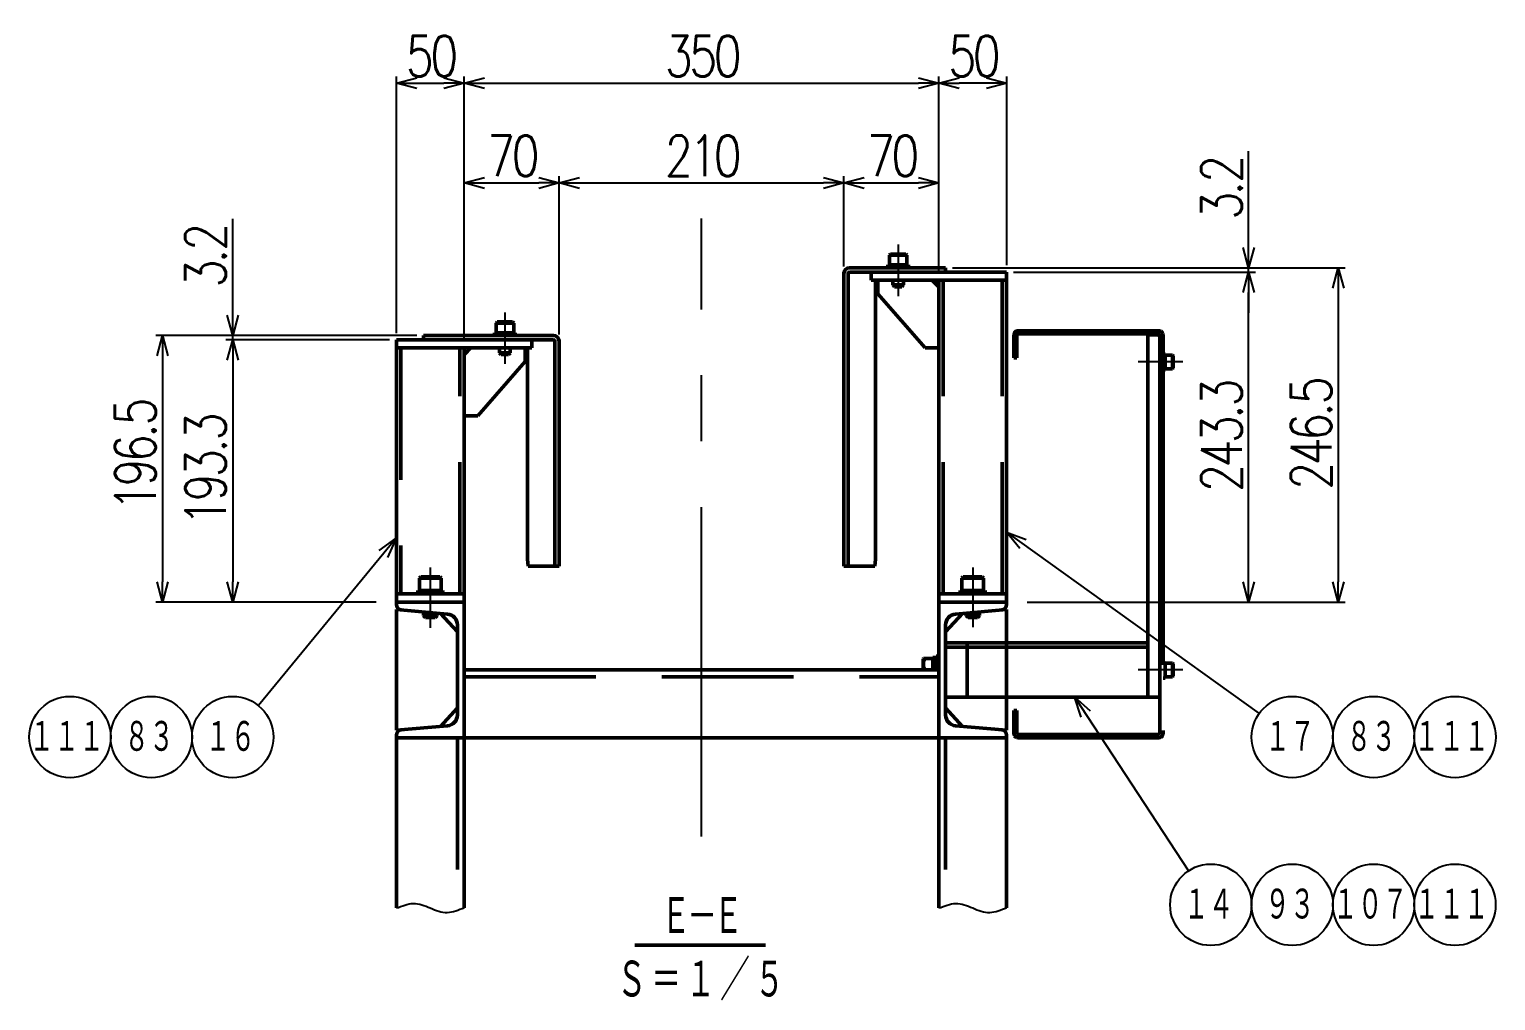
# Model space of a CAD drawing. Header units: millimetres. Extents: x -993 to 13147, y -7260 to 4342.
# Drawn here: x 12066 to 13147, y -6149 to -5433 of the extents above; entities that cross this region are included whole.
import ezdxf

# ---------------------------------------------------------------- set-up
doc = ezdxf.new("R2010")
doc.units = ezdxf.units.MM
doc.header["$LTSCALE"] = 7.649257
for name, pattern in [('CENTER', [50.8, 31.75, -6.35, 6.35, -6.35]), ('DASHED', [19.05, 12.7, -6.35]), ('PHANTOM', [63.5, 31.75, -6.35, 6.35, -6.35, 6.35, -6.35])]:
    doc.linetypes.add(name, pattern=pattern)
doc.layers.add('NoLayerName_001', color=7, linetype='Continuous')
doc.layers.add('NoLayerName_002', color=7, linetype='Continuous')
doc.styles.get("Standard").update_dxf_attribs({"font": 'txt', "bigfont": 'extfont2'})
doc.dimstyles.get("Standard").update_dxf_attribs({"dimtxt": 2.5, "dimasz": 2.5, "dimexe": 1.25, "dimexo": 0.625, "dimtad": 1, "dimzin": 0, "dimdsep": 46, "dimtxsty": 'Standard', "dimcen": 2.5, "dimadec": 0, "dimazin": 0, "dimtfac": 0.75, "dimtmove": 0, "dimatfit": 3, "dimfxl": 1, "dimarcsym": 0})

# ---------------------------------------------------------------- blocks, each defined once
blk = doc.blocks.new('_OPEN30')
at = {"color": 0, "linetype": 'ByBlock', "lineweight": -2}
for p, q in [((-1, 0.267949), (0, 0)), ((0, 0), (-1, -0.267949)), ((0, 0), (-1, 0))]:
    blk.add_line(p, q, dxfattribs=at)
blk = doc.blocks.new('*D1594')
at = {"layer": 'Defpoints', "color": 0}
for p in [(12736.5, -5472.3), (12736.5, -5526.8), (12386.5, -5667.5)]:
    blk.add_point(p, dxfattribs=at)
at = {"layer": 'NoLayerName_001', "color": 0, "linetype": 'Continuous', "lineweight": 25}
for p, q in [((12386.5, -5662.5), (12386.5, -5467.3)), ((12401.5, -5472.3), (12721.5, -5472.3))]:
    blk.add_line(p, q, dxfattribs=at)
at = {"layer": 'NoLayerName_001', "color": 0, "lineweight": 25, "xscale": 15, "yscale": 15, "zscale": 15, "rotation": 180}
blk.add_blockref('_OPEN30', (12386.5, -5472.3), dxfattribs=at)
at = {"layer": 'NoLayerName_001', "color": 0, "lineweight": 25, "xscale": 15, "yscale": 15, "zscale": 15}
blk.add_blockref('_OPEN30', (12736.5, -5472.3), dxfattribs=at)
at = {"layer": 'NoLayerName_001', "color": 2, "lineweight": 50, "insert": (12561.5, -5452.3), "char_height": 30, "attachment_point": 5}
blk.add_mtext('\\W0.8000;\\T0.8750;350', dxfattribs=at)
blk = doc.blocks.new('*D1595')
at = {"layer": 'Defpoints', "color": 0}
for p in [(12666.5, -5545.8), (12666.5, -5612.5), (12456.5, -5662.5)]:
    blk.add_point(p, dxfattribs=at)
at = {"layer": 'NoLayerName_001', "color": 0, "linetype": 'Continuous', "lineweight": 25}
for p, q in [((12456.5, -5657.5), (12456.5, -5540.8)), ((12471.5, -5545.8), (12651.5, -5545.8)), ((12666.5, -5607.5), (12666.5, -5540.8))]:
    blk.add_line(p, q, dxfattribs=at)
at = {"layer": 'NoLayerName_001', "color": 0, "lineweight": 25, "xscale": 15, "yscale": 15, "zscale": 15, "rotation": 180}
blk.add_blockref('_OPEN30', (12456.5, -5545.8), dxfattribs=at)
at = {"layer": 'NoLayerName_001', "color": 0, "lineweight": 25, "xscale": 15, "yscale": 15, "zscale": 15}
blk.add_blockref('_OPEN30', (12666.5, -5545.8), dxfattribs=at)
at = {"layer": 'NoLayerName_001', "color": 2, "lineweight": 50, "insert": (12561.5, -5525.8), "char_height": 30, "attachment_point": 5}
blk.add_mtext('\\W0.8000;\\T0.8750;210', dxfattribs=at)
blk = doc.blocks.new('*D1596')
at = {"layer": 'Defpoints', "color": 0}
for p in [(12741.5, -5608.3), (12786.5, -5611.5), (12964.9, -5608.3)]:
    blk.add_point(p, dxfattribs=at)
at = {"layer": 'NoLayerName_001', "color": 0, "linetype": 'Continuous', "lineweight": 25}
for p, q in [((12964.9, -5608.3), (12964.9, -5522.3)), ((12964.9, -5593.3), (12964.9, -5578.3)), ((12746.5, -5608.3), (12969.9, -5608.3)), ((12791.5, -5611.5), (12969.9, -5611.5)), ((12964.9, -5611.5), (12964.9, -5608.3)), ((12964.9, -5626.5), (12964.9, -5641.5))]:
    blk.add_line(p, q, dxfattribs=at)
at = {"layer": 'NoLayerName_001', "color": 0, "lineweight": 25, "xscale": 15, "yscale": 15, "zscale": 15}
for p, rotation in [((12964.9, -5608.3), 270), ((12964.9, -5611.5), 90)]:
    blk.add_blockref('_OPEN30', p, dxfattribs=dict(at, rotation=rotation))
at = {"layer": 'NoLayerName_001', "color": 2, "lineweight": 50, "insert": (12944.9, -5550.3), "char_height": 30, "attachment_point": 5, "rotation": 90}
blk.add_mtext('\\W0.8000;\\T0.8750;3.2', dxfattribs=at)
blk = doc.blocks.new('*D1597')
at = {"layer": 'Defpoints', "color": 0}
for p in [(12951.5, -5608.3), (12796.5, -5854.8), (13031, -5854.8)]:
    blk.add_point(p, dxfattribs=at)
at = {"layer": 'NoLayerName_001', "color": 0, "linetype": 'Continuous', "lineweight": 25}
for p, q in [((12956.5, -5608.3), (13036, -5608.3)), ((13031, -5623.3), (13031, -5839.8)), ((12801.5, -5854.8), (13036, -5854.8))]:
    blk.add_line(p, q, dxfattribs=at)
at = {"layer": 'NoLayerName_001', "color": 0, "lineweight": 25, "xscale": 15, "yscale": 15, "zscale": 15}
for p, rotation in [((13031, -5608.3), 90), ((13031, -5854.8), 270)]:
    blk.add_blockref('_OPEN30', p, dxfattribs=dict(at, rotation=rotation))
at = {"layer": 'NoLayerName_001', "color": 2, "lineweight": 50, "insert": (13011, -5731.5), "char_height": 30, "attachment_point": 5, "rotation": 90}
blk.add_mtext('\\W0.8000;\\T0.8750;246.5', dxfattribs=at)
blk = doc.blocks.new('*D1598')
at = {"layer": 'Defpoints', "color": 0}
for p in [(12386.5, -5472.3), (12336.5, -5661.5), (12386.5, -5667.5)]:
    blk.add_point(p, dxfattribs=at)
at = {"layer": 'NoLayerName_001', "color": 0, "linetype": 'Continuous', "lineweight": 25}
for p, q in [((12336.5, -5656.5), (12336.5, -5467.3)), ((12386.5, -5662.5), (12386.5, -5467.3)), ((12351.5, -5472.3), (12371.5, -5472.3))]:
    blk.add_line(p, q, dxfattribs=at)
at = {"layer": 'NoLayerName_001', "color": 0, "lineweight": 25, "xscale": 15, "yscale": 15, "zscale": 15, "rotation": 180}
blk.add_blockref('_OPEN30', (12336.5, -5472.3), dxfattribs=at)
at = {"layer": 'NoLayerName_001', "color": 0, "lineweight": 25, "xscale": 15, "yscale": 15, "zscale": 15}
blk.add_blockref('_OPEN30', (12386.5, -5472.3), dxfattribs=at)
at = {"layer": 'NoLayerName_001', "color": 2, "lineweight": 50, "insert": (12361.5, -5452.3), "char_height": 30, "attachment_point": 5}
blk.add_mtext('\\W0.8000;\\T0.8750;50', dxfattribs=at)
blk = doc.blocks.new('*D1599')
at = {"layer": 'Defpoints', "color": 0}
for p in [(12456.5, -5545.8), (12456.5, -5662.5), (12386.5, -5667.5)]:
    blk.add_point(p, dxfattribs=at)
at = {"layer": 'NoLayerName_001', "color": 0, "linetype": 'Continuous', "lineweight": 25}
for p, q in [((12386.5, -5662.5), (12386.5, -5540.8)), ((12401.5, -5545.8), (12441.5, -5545.8)), ((12456.5, -5657.5), (12456.5, -5540.8))]:
    blk.add_line(p, q, dxfattribs=at)
at = {"layer": 'NoLayerName_001', "color": 0, "lineweight": 25, "xscale": 15, "yscale": 15, "zscale": 15, "rotation": 180}
blk.add_blockref('_OPEN30', (12386.5, -5545.8), dxfattribs=at)
at = {"layer": 'NoLayerName_001', "color": 0, "lineweight": 25, "xscale": 15, "yscale": 15, "zscale": 15}
blk.add_blockref('_OPEN30', (12456.5, -5545.8), dxfattribs=at)
at = {"layer": 'NoLayerName_001', "color": 2, "lineweight": 50, "insert": (12421.5, -5525.8), "char_height": 30, "attachment_point": 5}
blk.add_mtext('\\W0.8000;\\T0.8750;70', dxfattribs=at)
blk = doc.blocks.new('*D1600')
at = {"layer": 'Defpoints', "color": 0}
for p in [(12736.5, -5545.8), (12666.5, -5612.5), (12736.5, -5612.5)]:
    blk.add_point(p, dxfattribs=at)
at = {"layer": 'NoLayerName_001', "color": 0, "linetype": 'Continuous', "lineweight": 25}
for p, q in [((12666.5, -5607.5), (12666.5, -5540.8)), ((12681.5, -5545.8), (12721.5, -5545.8))]:
    blk.add_line(p, q, dxfattribs=at)
at = {"layer": 'NoLayerName_001', "color": 0, "lineweight": 25, "xscale": 15, "yscale": 15, "zscale": 15, "rotation": 180}
blk.add_blockref('_OPEN30', (12666.5, -5545.8), dxfattribs=at)
at = {"layer": 'NoLayerName_001', "color": 0, "lineweight": 25, "xscale": 15, "yscale": 15, "zscale": 15}
blk.add_blockref('_OPEN30', (12736.5, -5545.8), dxfattribs=at)
at = {"layer": 'NoLayerName_001', "color": 2, "lineweight": 50, "insert": (12701.5, -5525.8), "char_height": 30, "attachment_point": 5}
blk.add_mtext('\\W0.8000;\\T0.8750;70', dxfattribs=at)
blk = doc.blocks.new('*D1601')
at = {"layer": 'Defpoints', "color": 0}
for p in [(12736.5, -5472.3), (12786.5, -5611.5), (12736.5, -5617.5)]:
    blk.add_point(p, dxfattribs=at)
at = {"layer": 'NoLayerName_001', "color": 0, "linetype": 'Continuous', "lineweight": 25}
for p, q in [((12736.5, -5612.5), (12736.5, -5467.3)), ((12786.5, -5606.5), (12786.5, -5467.3)), ((12771.5, -5472.3), (12751.5, -5472.3))]:
    blk.add_line(p, q, dxfattribs=at)
at = {"layer": 'NoLayerName_001', "color": 0, "lineweight": 25, "xscale": 15, "yscale": 15, "zscale": 15, "rotation": 180}
blk.add_blockref('_OPEN30', (12736.5, -5472.3), dxfattribs=at)
at = {"layer": 'NoLayerName_001', "color": 0, "lineweight": 25, "xscale": 15, "yscale": 15, "zscale": 15}
blk.add_blockref('_OPEN30', (12786.5, -5472.3), dxfattribs=at)
at = {"layer": 'NoLayerName_001', "color": 2, "lineweight": 50, "insert": (12761.5, -5452.3), "char_height": 30, "attachment_point": 5}
blk.add_mtext('\\W0.8000;\\T0.8750;50', dxfattribs=at)
blk = doc.blocks.new('*D1602')
at = {"layer": 'Defpoints', "color": 0}
for p in [(12786.5, -5611.5), (12964.9, -5611.5), (12796.5, -5854.8)]:
    blk.add_point(p, dxfattribs=at)
at = {"layer": 'NoLayerName_001', "color": 0, "linetype": 'Continuous', "lineweight": 25}
for p, q in [((12791.5, -5611.5), (12969.9, -5611.5)), ((12964.9, -5839.8), (12964.9, -5626.5)), ((12801.5, -5854.8), (12969.9, -5854.8))]:
    blk.add_line(p, q, dxfattribs=at)
at = {"layer": 'NoLayerName_001', "color": 0, "lineweight": 25, "xscale": 15, "yscale": 15, "zscale": 15}
for p, rotation in [((12964.9, -5611.5), 90), ((12964.9, -5854.8), 270)]:
    blk.add_blockref('_OPEN30', p, dxfattribs=dict(at, rotation=rotation))
at = {"layer": 'NoLayerName_001', "color": 2, "lineweight": 50, "insert": (12944.9, -5733.1), "char_height": 30, "attachment_point": 5, "rotation": 90}
blk.add_mtext('\\W0.8000;\\T0.8750;243.3', dxfattribs=at)
blk = doc.blocks.new('*D1603')
at = {"layer": 'Defpoints', "color": 0}
for p in [(12238, -5661.5), (12215.8, -5854.8), (12326.5, -5854.8)]:
    blk.add_point(p, dxfattribs=at)
at = {"layer": 'NoLayerName_001', "color": 0, "linetype": 'Continuous', "lineweight": 25}
for p, q in [((12215.8, -5676.5), (12215.8, -5839.8)), ((12321.5, -5854.8), (12210.8, -5854.8))]:
    blk.add_line(p, q, dxfattribs=at)
at = {"layer": 'NoLayerName_001', "color": 0, "lineweight": 25, "xscale": 15, "yscale": 15, "zscale": 15}
for p, rotation in [((12215.8, -5661.5), 90), ((12215.8, -5854.8), 270)]:
    blk.add_blockref('_OPEN30', p, dxfattribs=dict(at, rotation=rotation))
at = {"layer": 'NoLayerName_001', "color": 2, "lineweight": 50, "insert": (12195.8, -5758.1), "char_height": 30, "attachment_point": 5, "rotation": 90}
blk.add_mtext('\\W0.8000;\\T0.8750;193.3', dxfattribs=at)
blk = doc.blocks.new('*D1604')
at = {"layer": 'Defpoints', "color": 0}
for p in [(12215.8, -5658.3), (12336.5, -5661.5), (12356.5, -5658.3)]:
    blk.add_point(p, dxfattribs=at)
at = {"layer": 'NoLayerName_001', "color": 0, "linetype": 'Continuous', "lineweight": 25}
for p, q in [((12215.8, -5658.3), (12215.8, -5572.3)), ((12215.8, -5643.3), (12215.8, -5628.3)), ((12351.5, -5658.3), (12210.8, -5658.3)), ((12331.5, -5661.5), (12210.8, -5661.5)), ((12215.8, -5661.5), (12215.8, -5658.3)), ((12215.8, -5676.5), (12215.8, -5691.5))]:
    blk.add_line(p, q, dxfattribs=at)
at = {"layer": 'NoLayerName_001', "color": 0, "lineweight": 25, "xscale": 15, "yscale": 15, "zscale": 15}
for p, rotation in [((12215.8, -5658.3), 270), ((12215.8, -5661.5), 90)]:
    blk.add_blockref('_OPEN30', p, dxfattribs=dict(at, rotation=rotation))
at = {"layer": 'NoLayerName_001', "color": 2, "lineweight": 50, "insert": (12195.8, -5600.3), "char_height": 30, "attachment_point": 5, "rotation": 90}
blk.add_mtext('\\W0.8000;\\T0.8750;3.2', dxfattribs=at)
blk = doc.blocks.new('*D1605')
at = {"layer": 'Defpoints', "color": 0}
for p in [(12238, -5658.3), (12164, -5854.8), (12326.5, -5854.8)]:
    blk.add_point(p, dxfattribs=at)
at = {"layer": 'NoLayerName_001', "color": 0, "linetype": 'Continuous', "lineweight": 25}
for p, q in [((12233, -5658.3), (12159, -5658.3)), ((12164, -5673.3), (12164, -5839.8)), ((12321.5, -5854.8), (12159, -5854.8))]:
    blk.add_line(p, q, dxfattribs=at)
at = {"layer": 'NoLayerName_001', "color": 0, "lineweight": 25, "xscale": 15, "yscale": 15, "zscale": 15}
for p, rotation in [((12164, -5658.3), 90), ((12164, -5854.8), 270)]:
    blk.add_blockref('_OPEN30', p, dxfattribs=dict(at, rotation=rotation))
at = {"layer": 'NoLayerName_001', "color": 2, "lineweight": 50, "insert": (12144, -5747.1), "char_height": 30, "attachment_point": 5, "rotation": 90}
blk.add_mtext('\\W0.8000;\\T0.8750;196.5', dxfattribs=at)
blk = doc.blocks.new('JZB_1131')
at = {"layer": 'NoLayerName_001', "color": 7, "linetype": 'Continuous', "lineweight": 50}
for p, q in [((0, 166.8), (0, 170)), ((0, 170), (95.8, 170)), ((95.8, 166.8), (0, 166.8)), ((66, 166.8), (66.1, 166.8)), ((96.8, 0), (96.8, 166)), ((96.8, 0), (96.8, 165.8)), ((100, 166.8), (99.9, 166.8)), ((100, 166.3), (100, 166.8)), ((100, 165.8), (100, 0)), ((76.8, 5), (76.8, 160.8)), ((76.8, 5), (77.3, 0)), ((100, 0), (77.3, 0))]:
    blk.add_line(p, q, dxfattribs=at)
for radius in [4.2, 1]:
    blk.add_arc((95.8, 165.8), radius, 0, 90, dxfattribs=at)
blk = doc.blocks.new('JZB_1132')
at = {"layer": 'NoLayerName_001', "color": 7, "linetype": 'Continuous', "lineweight": 50}
for p, q in [((1.5, 0), (1.5, 12.2)), ((0, 0), (1.5, 0))]:
    blk.add_line(p, q, dxfattribs=at)
for centre, start_param, end_param in [((-0.8, 6.1), 1.447534, 1.507771), ((2.3, 6.1), 1.633822, 1.75475)]:
    blk.add_ellipse(centre, major_axis=(12.5, 0), ratio=0.487733, start_param=start_param, end_param=end_param, dxfattribs=at)
blk = doc.blocks.new('JZB_1133')
at = {"layer": 'NoLayerName_001', "color": 7, "linetype": 'Continuous', "lineweight": 50}
for p, q in [((5.4, 10), (0, 10)), ((0, 0), (5.4, 0)), ((5.4, 0), (5.4, 10)), ((6, 9.4), (5.4, 10)), ((5.4, 0), (6, 0.6)), ((6, 0.6), (6, 9.4))]:
    blk.add_line(p, q, dxfattribs=at)
blk = doc.blocks.new('JZB_1134')
at = {"layer": 'NoLayerName_001', "color": 7, "linetype": 'Continuous', "lineweight": 50}
for p, q in [((0, 243.3), (0, 237.3)), ((55, 243.3), (100, 243.3)), ((100, 0), (100, 243.3)), ((0, 237.3), (100, 237.3)), ((5, 237.3), (5, 227.3)), ((5, 227.3), (40, 187.3)), ((50, 232.3), (45, 237.3)), ((50, 0), (50, 237.3)), ((40, 187.3), (50, 187.3)), ((50, 6), (100, 6))]:
    blk.add_line(p, q, dxfattribs=at)
at = {"layer": 'NoLayerName_001', "color": 3, "linetype": 'DASHED', "lineweight": 50}
for p, q in [((53.2, 6), (53.2, 237.3)), ((96.8, 6), (96.8, 237.3))]:
    blk.add_line(p, q, dxfattribs=at)
blk = doc.blocks.new('JZB_1135')
at = {"layer": 'NoLayerName_001', "color": 7, "linetype": 'Continuous', "lineweight": 50}
for p, q in [((0, 2.5), (0, 0)), ((18.4, 2.5), (0, 2.5))]:
    blk.add_line(p, q, dxfattribs=at)
for centre, start_param, end_param in [((9.2, -1.3), 4.782047, 4.915929), ((9.2, 3.8), 4.576098, 4.642731)]:
    blk.add_ellipse(centre, major_axis=(0, 18.9), ratio=0.487733, start_param=start_param, end_param=end_param, dxfattribs=at)
blk = doc.blocks.new('JZB_1136')
at = {"layer": 'NoLayerName_001', "color": 7, "linetype": 'Continuous', "lineweight": 50}
for p, q in [((1, 30), (0, 29)), ((0, 29), (0, 20)), ((16, 29), (0, 29)), ((15, 30), (1, 30)), ((16, 29), (15, 30)), ((16, 20), (16, 29)), ((3, 3.3), (3, 1.5)), ((3, 1.5), (4.5, 0)), ((13, 1.5), (3, 1.5)), ((11.5, 0), (13, 1.5)), ((13, 1.5), (13, 4.2)), ((4.5, 0), (11.5, 0))]:
    blk.add_line(p, q, dxfattribs=at)
blk = doc.blocks.new('JZB_1137')
at = {"layer": 'NoLayerName_001', "color": 7, "linetype": 'Continuous', "lineweight": 50}
for p, q in [((0, 216.3), (0, 216.8)), ((0, 216.8), (0.1, 216.8)), ((4.2, 220), (75, 220)), ((75, 216.8), (4.2, 216.8)), ((75, 220), (75, 216.8)), ((0, 0), (0, 215.8)), ((3.2, 0), (3.2, 216)), ((3.2, 215.8), (3.2, 0)), ((23.2, 5), (23.2, 210.8)), ((22.7, 0), (23.2, 5)), ((22.7, 0), (0, 0))]:
    blk.add_line(p, q, dxfattribs=at)
for radius in [4.2, 1]:
    blk.add_arc((4.2, 215.8), radius, 90, 180, dxfattribs=at)
blk = doc.blocks.new('JZB_1138')
at = {"layer": 'NoLayerName_001', "color": 7, "linetype": 'Continuous', "lineweight": 50}
for p, q in [((0, 2), (0, 0)), ((15.4, 2), (0, 2))]:
    blk.add_line(p, q, dxfattribs=at)
for centre, start_param, end_param in [((7.7, -1.1), 4.778966, 4.906824), ((7.7, 3.1), 4.582151, 4.645812)]:
    blk.add_ellipse(centre, major_axis=(0, 15.8), ratio=0.487733, start_param=start_param, end_param=end_param, dxfattribs=at)
blk = doc.blocks.new('JZB_1139')
at = {"layer": 'NoLayerName_001', "color": 7, "linetype": 'Continuous', "lineweight": 50}
for p, q in [((0.8, 24), (0, 23.2)), ((13, 23.2), (0, 23.2)), ((0, 23.2), (0, 16)), ((12.2, 24), (0.8, 24)), ((13, 23.2), (12.2, 24)), ((13, 16), (13, 23.2)), ((2.5, 4.8), (2.5, 1.25)), ((10.5, 1.25), (2.5, 1.25)), ((2.5, 1.25), (3.75, 0)), ((9.25, 0), (10.5, 1.25)), ((10.5, 1.25), (10.5, 4.8)), ((3.75, 0), (9.25, 0))]:
    blk.add_line(p, q, dxfattribs=at)
blk = doc.blocks.new('JZB_1140')
at = {"layer": 'NoLayerName_001', "color": 7, "linetype": 'Continuous', "lineweight": 50}
for p, q in [((1.5, 0), (1.5, 12.2)), ((0, 0), (1.5, 0))]:
    blk.add_line(p, q, dxfattribs=at)
for centre, start_param, end_param in [((-0.8, 6.1), 1.447534, 1.507771), ((2.3, 6.1), 1.633822, 1.75475)]:
    blk.add_ellipse(centre, major_axis=(12.5, 0), ratio=0.487733, start_param=start_param, end_param=end_param, dxfattribs=at)
blk = doc.blocks.new('JZB_1141')
at = {"layer": 'NoLayerName_001', "color": 7, "linetype": 'Continuous', "lineweight": 50}
for p, q in [((5.4, 10), (0, 10)), ((0, 0), (5.4, 0)), ((5.4, 0), (5.4, 10)), ((6, 9.4), (5.4, 10)), ((5.4, 0), (6, 0.6)), ((6, 0.6), (6, 9.4))]:
    blk.add_line(p, q, dxfattribs=at)
blk = doc.blocks.new('JZB_1142')
at = {"layer": 'NoLayerName_001', "color": 7, "linetype": 'Continuous', "lineweight": 50}
for p, q in [((0, 10), (0, 0)), ((2, 10), (0, 10))]:
    blk.add_line(p, q, dxfattribs=at)
blk = doc.blocks.new('JZB_1143')
at = {"layer": 'NoLayerName_001', "color": 7, "linetype": 'Continuous', "lineweight": 50}
for p, q in [((0, 9.2), (0, 8.5)), ((2.5, 9.2), (0, 9.2)), ((0, 7.3), (0, 0))]:
    blk.add_line(p, q, dxfattribs=at)
blk = doc.blocks.new('JZB_1144')
at = {"layer": 'NoLayerName_001', "color": 7, "linetype": 'Continuous', "lineweight": 50}
for p, q in [((0.1, 8.5), (0, 8.2)), ((0, 0), (0, 8.2)), ((7, 8.5), (0.1, 8.5)), ((7, 8.5), (7, 7.3))]:
    blk.add_line(p, q, dxfattribs=at)
at = {"layer": 'NoLayerName_001', "color": 7, "linetype": 'Continuous', "lineweight": 50, "start_tangent": (-0.250937, 0.968004), "end_tangent": (0.187856, 0.982197)}
blk.add_spline([(0.9, 0), (0.3, 2.2), (0.1, 4.6), (0.9, 8.5)], degree=3, dxfattribs=at)
blk = doc.blocks.new('JZB_1145')
at = {"layer": 'NoLayerName_002', "color": 3, "linetype": 'PHANTOM', "lineweight": 50}
for p, q in [((0, 280), (0, 296.7)), ((2.3, 296.7), (2.3, 280)), ((3.3, 300), (106.7, 300)), ((106.7, 297.7), (3.3, 297.7)), ((107.7, 3.3), (107.7, 296.7)), ((110, 296.7), (110, 3.3)), ((2.3, 280), (0, 280)), ((0, 20), (2.3, 20)), ((0, 3.3), (0, 20)), ((2.3, 20), (2.3, 3.3)), ((3.3, 2.3), (106.7, 2.3)), ((106.7, 0), (3.3, 0))]:
    blk.add_line(p, q, dxfattribs=at)
for centre, radius, start, end in [((3.3, 296.7), 3.3, 90, 180), ((3.3, 296.7), 1, 90, 180), ((106.7, 296.7), 3.3, 0, 90), ((106.7, 296.7), 1, 0, 90), ((3.3, 3.3), 3.3, 180, 270), ((3.3, 3.3), 1, 180, 270), ((106.7, 3.3), 1, 270, 0), ((106.7, 3.3), 3.3, 270, 0)]:
    blk.add_arc(centre, radius, start, end, dxfattribs=at)
blk = doc.blocks.new('JZB_1146')
at = {"layer": 'NoLayerName_001', "color": 7, "linetype": 'Continuous', "lineweight": 50}
for p, q in [((0, 193.3), (0, 0)), ((20, 193.3), (0, 193.3)), ((100, 187.3), (0, 187.3)), ((55, 187.3), (50, 182.3)), ((50, 0), (50, 187.3)), ((95, 177.3), (95, 187.3)), ((100, 187.3), (100, 193.3)), ((95, 177.3), (60, 137.3)), ((60, 137.3), (50, 137.3)), ((50, 6), (0, 6))]:
    blk.add_line(p, q, dxfattribs=at)
at = {"layer": 'NoLayerName_001', "color": 3, "linetype": 'DASHED', "lineweight": 50}
for p, q in [((3.2, 187.3), (3.2, 6)), ((46.8, 6), (46.8, 187.3))]:
    blk.add_line(p, q, dxfattribs=at)
blk = doc.blocks.new('JZB_1147')
at = {"layer": 'NoLayerName_001', "color": 7, "linetype": 'Continuous', "lineweight": 50}
for p, q in [((0, 2.5), (0, 0)), ((18.4, 2.5), (0, 2.5))]:
    blk.add_line(p, q, dxfattribs=at)
for centre, start_param, end_param in [((9.2, -1.3), 4.782047, 4.915929), ((9.2, 3.8), 4.576098, 4.642731)]:
    blk.add_ellipse(centre, major_axis=(0, 18.9), ratio=0.487733, start_param=start_param, end_param=end_param, dxfattribs=at)
blk = doc.blocks.new('JZB_1148')
at = {"layer": 'NoLayerName_001', "color": 7, "linetype": 'Continuous', "lineweight": 50}
for p, q in [((1, 30), (0, 29)), ((0, 29), (0, 20)), ((16, 29), (0, 29)), ((15, 30), (1, 30)), ((16, 29), (15, 30)), ((16, 20), (16, 29)), ((3, 4.2), (3, 1.5)), ((3, 1.5), (4.5, 0)), ((13, 1.5), (3, 1.5)), ((11.5, 0), (13, 1.5)), ((13, 1.5), (13, 3.3)), ((4.5, 0), (11.5, 0))]:
    blk.add_line(p, q, dxfattribs=at)
blk = doc.blocks.new('JZB_1149')
at = {"layer": 'NoLayerName_001', "color": 7, "linetype": 'Continuous', "lineweight": 50}
for p, q in [((0, 2), (0, 0)), ((15.4, 2), (0, 2))]:
    blk.add_line(p, q, dxfattribs=at)
for centre, start_param, end_param in [((7.7, -1.1), 4.778966, 4.906824), ((7.7, 3.1), 4.582151, 4.645812)]:
    blk.add_ellipse(centre, major_axis=(0, 15.8), ratio=0.487733, start_param=start_param, end_param=end_param, dxfattribs=at)
blk = doc.blocks.new('JZB_1150')
at = {"layer": 'NoLayerName_001', "color": 7, "linetype": 'Continuous', "lineweight": 50}
for p, q in [((0.8, 24), (0, 23.2)), ((13, 23.2), (0, 23.2)), ((0, 23.2), (0, 16)), ((12.2, 24), (0.8, 24)), ((13, 23.2), (12.2, 24)), ((13, 16), (13, 23.2)), ((2.5, 4.8), (2.5, 1.3)), ((10.5, 1.3), (2.5, 1.3)), ((2.5, 1.3), (3.7, 0)), ((3.7, 0), (9.2, 0)), ((9.2, 0), (10.5, 1.3)), ((10.5, 1.3), (10.5, 4.8))]:
    blk.add_line(p, q, dxfattribs=at)
blk = doc.blocks.new('JZB_1151')
at = {"layer": 'NoLayerName_001', "color": 7, "linetype": 'Continuous', "lineweight": 50}
for p, q in [((0, 227), (0, 228.8)), ((0, 228.8), (50, 228.8)), ((50, 228.8), (50, 128.8)), ((400, 228.8), (450, 228.8)), ((400, 228.8), (400, 3.3)), ((450, 228.8), (450, 227)), ((0, 134.4), (0, 223.3)), ((37.7, 220), (0, 223.3)), ((45, 206.9), (32.5, 220.4)), ((417.5, 220.4), (405, 206.9)), ((450, 223.3), (412.3, 220)), ((450, 134.4), (450, 223.3)), ((45, 145.6), (45, 212)), ((405, 212), (405, 145.6)), ((50, 178.8), (400, 178.8)), ((32.5, 137.2), (45, 150.8)), ((405, 150.8), (417.5, 137.2)), ((0, 134.4), (37.7, 137.7)), ((0, 128.8), (0, 130.7)), ((32.5, 137.2), (32.7, 137.4)), ((412.3, 137.7), (450, 134.4)), ((450, 130.7), (450, 3.3)), ((450, 128.8), (0, 128.8)), ((0, 128.8), (0, 3.3)), ((50, 127.3), (50, 3.3))]:
    blk.add_line(p, q, dxfattribs=at)
at = {"layer": 'NoLayerName_001', "color": 3, "linetype": 'DASHED', "lineweight": 50}
for p, q in [((50, 173.8), (400, 173.8)), ((45, 128.8), (45, 1.4)), ((405, 128.8), (405, 5.3))]:
    blk.add_line(p, q, dxfattribs=at)
at = {"layer": 'NoLayerName_001', "color": 7, "linetype": 'Continuous', "lineweight": 50}
for centre, radius, start, end in [((4, 227), 4, 180, 265), ((37, 212), 8, 0, 85), ((413, 212), 8, 95, 180), ((446, 227), 4, 275, 0), ((37, 145.6), 8, 275, 0), ((413, 145.6), 8, 180, 265), ((4, 130.7), 4, 95, 180), ((446, 130.7), 4, 0, 85)]:
    blk.add_arc(centre, radius, start, end, dxfattribs=at)
at = {"layer": 'NoLayerName_001', "color": 3, "linetype": 'Continuous', "lineweight": 25, "start_tangent": (0.965926, 0.258819), "end_tangent": (0.965926, 0.258819)}
for points in [[(0, 3.3), (12.5, 6.7), (25, 3.3), (37.5, 0), (50, 3.3)], [(400, 3.3), (412.5, 6.7), (425, 3.3), (437.5, 0), (450, 3.3)]]:
    blk.add_spline(points, degree=3, dxfattribs=at)
blk = doc.blocks.new('JZB_1152')
at = {"layer": 'NoLayerName_001', "color": 7, "linetype": 'Continuous', "lineweight": 50}
for p, q in [((149, 267), (157, 267)), ((149, 267), (149, 0)), ((158, 266), (157, 267)), ((158, 0), (158, 266)), ((45, 40), (149, 40)), ((45, 36.8), (149, 36.8)), ((45, 0), (158, 0))]:
    blk.add_line(p, q, dxfattribs=at)
at = {"layer": 'NoLayerName_001', "color": 3, "linetype": 'DASHED', "lineweight": 50}
for p, q in [((45, 40), (0, 40)), ((45, 36.8), (0, 36.8)), ((16, 0), (16, 40)), ((45, 0), (0, 0))]:
    blk.add_line(p, q, dxfattribs=at)
blk = doc.blocks.new('DIM_0036')
at = {"color": 3, "linetype": 'Continuous', "lineweight": 25}
for points in [[(270.6, 176.7), (169.1, 53.2)], [(258, 167.6), (270.6, 176.7), (264.2, 162.5)]]:
    blk.add_lwpolyline(points, dxfattribs=at)
for centre in [(30, 30), (90, 30), (150, 30)]:
    blk.add_circle(centre, 30, dxfattribs=at)
at = {"color": 2, "linetype": 'Continuous', "lineweight": 50, "width": 0.666667}
for s, p in [('１１１', (0, 17.5)), ('８３', (70, 17.5)), ('１６', (130, 17.5))]:
    blk.add_text(s, height=25, dxfattribs=at).set_placement(p)
blk = doc.blocks.new('DIM_0037')
at = {"color": 3, "linetype": 'Continuous', "lineweight": 25}
for points in [[(9.8, 169), (0, 181), (14.5, 175.6)], [(0, 181), (186.2, 47.5)]]:
    blk.add_lwpolyline(points, dxfattribs=at)
for centre in [(210.6, 30), (270.6, 30), (330.6, 30)]:
    blk.add_circle(centre, 30, dxfattribs=at)
at = {"color": 2, "linetype": 'Continuous', "lineweight": 50, "width": 0.666667}
for s, p in [('１７', (190.6, 17.5)), ('８３', (250.6, 17.5)), ('１１１', (300.6, 17.5))]:
    blk.add_text(s, height=25, dxfattribs=at).set_placement(p)
blk = doc.blocks.new('DIM_0038')
at = {"color": 3, "linetype": 'Continuous', "lineweight": 25}
for points in [[(4.9, 168.4), (0, 183.2), (11.6, 172.9)], [(0, 183.2), (84.1, 55.1)]]:
    blk.add_lwpolyline(points, dxfattribs=at)
for centre in [(100.5, 30), (160.5, 30), (220.5, 30), (280.5, 30)]:
    blk.add_circle(centre, 30, dxfattribs=at)
at = {"color": 2, "linetype": 'Continuous', "lineweight": 50, "width": 0.666667}
for s, p in [('１４', (80.5, 17.5)), ('９３', (140.5, 17.5)), ('１０７', (190.5, 17.5)), ('１１１', (250.5, 17.5))]:
    blk.add_text(s, height=25, dxfattribs=at).set_placement(p)

msp = doc.modelspace()

# ---------------------------------------------------------------- linework, layer by layer
at = {"layer": 'NoLayerName_001', "color": 4, "linetype": 'CENTER', "lineweight": 25}
for p, q in [((12561.4754, -6027.6552), (12561.4754, -5572.0615)), ((12706.4754, -5591.2959), (12706.4754, -5629.2959)), ((12416.4754, -5641.2959), (12416.4754, -5679.2959)), ((12916.2754, -5677.7959), (12883.4754, -5677.7959)), ((12361.4754, -5829.2959), (12361.4754, -5873.7959)), ((12761.4754, -5829.2959), (12761.4754, -5873.2959)), ((12916.2754, -5904.7959), (12883.4754, -5904.7959))]:
    msp.add_line(p, q, dxfattribs=at)
at = {"layer": 'NoLayerName_001', "color": 250, "linetype": 'Continuous', "lineweight": 50}
msp.add_line((12831.7754, -5955.6889), (12831.7754, -5954.7959), dxfattribs=at)

# ---------------------------------------------------------------- block references
at = {"layer": 'NoLayerName_001'}
for name, p in [('JZB_1139', (12699.9754, -5622.2959)), ('JZB_1137', (12666.4754, -5828.2959)), ('JZB_1134', (12686.4754, -5854.7959)), ('JZB_1138', (12698.7754, -5608.2959)), ('JZB_1150', (12409.9754, -5672.2959)), ('JZB_1146', (12336.4754, -5854.7959)), ('JZB_1131', (12356.4754, -5828.2959)), ('JZB_1149', (12408.7754, -5658.2959)), ('JZB_1152', (12741.4754, -5924.7959)), ('JZB_1145', (12791.7754, -5954.7959)), ('JZB_1132', (12901.7754, -5683.8959)), ('JZB_1133', (12903.2754, -5682.7959)), ('JZB_1148', (12353.4754, -5866.2959)), ('JZB_1136', (12753.4754, -5866.2959)), ('JZB_1147', (12352.2754, -5848.7959)), ('JZB_1135', (12752.2754, -5848.7959)), ('JZB_1151', (12336.4754, -6083.622)), ('JZB_1144', (12724.9754, -5904.7959)), ('JZB_1143', (12731.9754, -5904.7959)), ('JZB_1142', (12734.4754, -5904.7959)), ('JZB_1140', (12901.7754, -5910.8959)), ('JZB_1141', (12903.2754, -5909.7959))]:
    msp.add_blockref(name, p, dxfattribs=at)
at = {"layer": 'NoLayerName_001', "color": 3, "linetype": 'Continuous', "lineweight": 25}
for name, p in [('DIM_0037', (12786.4754, -5984.3558)), ('DIM_0036', (12065.8351, -5984.3558)), ('DIM_0038', (12836.53, -6107.9827))]:
    msp.add_blockref(name, p, dxfattribs=at)

# ---------------------------------------------------------------- texts
at = {"layer": 'NoLayerName_001', "color": 2, "lineweight": 50, "char_height": 30, "attachment_point": 4}
for s, insert in [('\\A1;\\W0.6667;\\T0.8750;\\L\u3000Ｅ－Ｅ\u3000\\l', (12512.3848, -6086.6583)), ('\\A1;\\W0.6667;\\T1.1545;Ｓ＝１／５', (12498.97, -6133.5386))]:
    msp.add_mtext(s, dxfattribs=dict(at, insert=insert))

# ---------------------------------------------------------------- dimensions: what is measured, and where the dimension line sits
at = {"layer": 'NoLayerName_001', "color": 3, "linetype": 'Continuous', "lineweight": 50}
for base, p1, p2, override, picture, middle in [((12386.4754, -5472.272), (12336.4754, -5661.4959), (12386.4754, -5667.4959), {"dimtxt": 30, "dimasz": 15, "dimexe": 5, "dimexo": 5, "dimgap": 5, "dimdec": 3, "dimzin": 8, "dimblk": 'OPEN30', "dimclrd": 0, "dimclre": 0, "dimclrt": 2, "dimtp": 0, "dimtm": 0, "dimlwd": 25, "dimlwe": 25}, '*D1598', (12361.4754, -5472.272)), ((12736.4754, -5472.272), (12386.4754, -5667.4959), (12736.4754, -5526.792), {"dimtxt": 30, "dimasz": 15, "dimexe": 5, "dimexo": 5, "dimgap": 5, "dimdec": 3, "dimzin": 8, "dimblk": 'OPEN30', "dimse2": 1, "dimclrd": 0, "dimclre": 0, "dimclrt": 2, "dimtp": 0, "dimtm": 0, "dimlwd": 25, "dimlwe": 25}, '*D1594', (12561.4754, -5472.272)), ((12456.4754, -5545.7681), (12386.4754, -5667.4959), (12456.4754, -5662.4959), {"dimtxt": 30, "dimasz": 15, "dimexe": 5, "dimexo": 5, "dimgap": 5, "dimdec": 3, "dimzin": 8, "dimblk": 'OPEN30', "dimclrd": 0, "dimclre": 0, "dimclrt": 2, "dimtp": 0, "dimtm": 0, "dimlwd": 25, "dimlwe": 25}, '*D1599', (12421.4754, -5545.7681)), ((12666.4754, -5545.7681), (12456.4754, -5662.4959), (12666.4754, -5612.4959), {"dimtxt": 30, "dimasz": 15, "dimexe": 5, "dimexo": 5, "dimgap": 5, "dimdec": 3, "dimzin": 8, "dimblk": 'OPEN30', "dimclrd": 0, "dimclre": 0, "dimclrt": 2, "dimtp": 0, "dimtm": 0, "dimlwd": 25, "dimlwe": 25}, '*D1595', (12561.4754, -5545.7681)), ((12736.4754, -5545.7681), (12666.4754, -5612.4959), (12736.4754, -5612.4959), {"dimtxt": 30, "dimasz": 15, "dimexe": 5, "dimexo": 5, "dimgap": 5, "dimdec": 3, "dimzin": 8, "dimblk": 'OPEN30', "dimse2": 1, "dimclrd": 0, "dimclre": 0, "dimclrt": 2, "dimtp": 0, "dimtm": 0, "dimlwd": 25, "dimlwe": 25}, '*D1600', (12701.4754, -5545.7681))]:
    dim = msp.add_linear_dim(base=base, p1=p1, p2=p2, text='\\W0.8000;\\T0.8750;<>', dimstyle='Standard', override=override, dxfattribs=at)
    dim.commit()
    dim.dimension.update_dxf_attribs({"geometry": picture, "text_midpoint": middle, "dimtype": 160})
for base, p1, p2, angle, override, picture, middle in [((12736.4754, -5472.272), (12786.4754, -5611.4959), (12736.4754, -5617.4959), 180, {"dimtxt": 30, "dimasz": 15, "dimexe": 5, "dimexo": 5, "dimgap": 5, "dimdec": 3, "dimzin": 8, "dimblk": 'OPEN30', "dimclrd": 0, "dimclre": 0, "dimclrt": 2, "dimtp": 0, "dimtm": 0, "dimlwd": 25, "dimlwe": 25}, '*D1601', (12761.4754, -5472.272)), ((12964.9114, -5608.2959), (12786.4754, -5611.4959), (12741.4754, -5608.2959), 90, {"dimtxt": 30, "dimasz": 15, "dimexe": 5, "dimexo": 5, "dimgap": 5, "dimdec": 3, "dimzin": 8, "dimblk": 'OPEN30', "dimclrd": 0, "dimclre": 0, "dimclrt": 2, "dimtp": 0, "dimtm": 0, "dimlwd": 25, "dimlwe": 25}, '*D1596', (12964.9114, -5550.2959)), ((12215.8351, -5658.2959), (12336.4754, -5661.4959), (12356.4754, -5658.2959), 90, {"dimtxt": 30, "dimasz": 15, "dimexe": 5, "dimexo": 5, "dimgap": 5, "dimdec": 3, "dimzin": 8, "dimblk": 'OPEN30', "dimclrd": 0, "dimclre": 0, "dimclrt": 2, "dimtp": 0, "dimtm": 0, "dimlwd": 25, "dimlwe": 25}, '*D1604', (12215.8351, -5600.2959)), ((12964.9114, -5611.4959), (12796.4754, -5854.7959), (12786.4754, -5611.4959), 90, {"dimtxt": 30, "dimasz": 15, "dimexe": 5, "dimexo": 5, "dimgap": 5, "dimdec": 3, "dimzin": 8, "dimblk": 'OPEN30', "dimclrd": 0, "dimclre": 0, "dimclrt": 2, "dimtp": 0, "dimtm": 0, "dimlwd": 25, "dimlwe": 25}, '*D1602', (12964.9114, -5733.1459)), ((13030.9579, -5854.7959), (12951.5331, -5608.2959), (12796.4754, -5854.7959), 270, {"dimtxt": 30, "dimasz": 15, "dimexe": 5, "dimexo": 5, "dimgap": 5, "dimdec": 3, "dimzin": 8, "dimblk": 'OPEN30', "dimclrd": 0, "dimclre": 0, "dimclrt": 2, "dimtp": 0, "dimtm": 0, "dimlwd": 25, "dimlwe": 25}, '*D1597', (13030.9579, -5731.5459)), ((12163.9895, -5854.7959), (12238.0389, -5658.2959), (12326.4754, -5854.7959), 270, {"dimtxt": 30, "dimasz": 15, "dimexe": 5, "dimexo": 5, "dimgap": 5, "dimdec": 3, "dimzin": 8, "dimblk": 'OPEN30', "dimclrd": 0, "dimclre": 0, "dimclrt": 2, "dimtp": 0, "dimtm": 0, "dimlwd": 25, "dimlwe": 25}, '*D1605', (12163.9895, -5747.0714)), ((12215.8351, -5854.7959), (12238.0389, -5661.4959), (12326.4754, -5854.7959), 270, {"dimtxt": 30, "dimasz": 15, "dimexe": 5, "dimexo": 5, "dimgap": 5, "dimdec": 3, "dimzin": 8, "dimblk": 'OPEN30', "dimse1": 1, "dimclrd": 0, "dimclre": 0, "dimclrt": 2, "dimtp": 0, "dimtm": 0, "dimlwd": 25, "dimlwe": 25}, '*D1603', (12215.8351, -5758.1459))]:
    dim = msp.add_linear_dim(base=base, p1=p1, p2=p2, angle=angle, text='\\W0.8000;\\T0.8750;<>', dimstyle='Standard', override=override, dxfattribs=at)
    dim.commit()
    dim.dimension.update_dxf_attribs({"geometry": picture, "text_midpoint": middle, "dimtype": 160})

doc.saveas('drawing.dxf')
